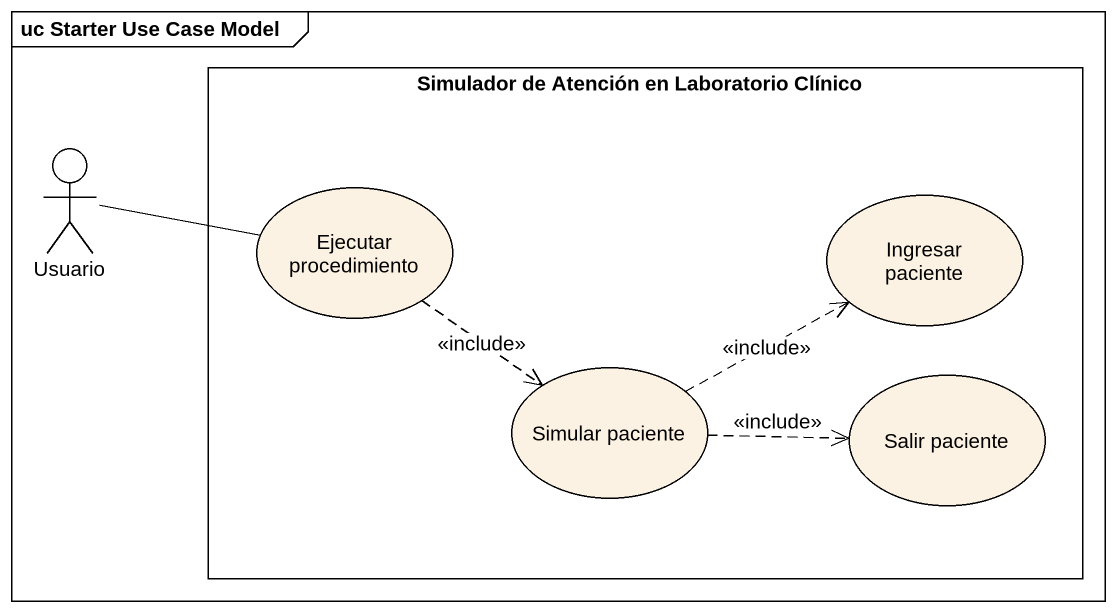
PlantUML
@startuml
mainframe uc Starter Use Case Model
rectangle "Simulador de Atención en Laboratorio Clínico" as Simulador_de_Atención_en {
  usecase "Ejecutar procedimiento" as Ejecutar_procedimiento
  usecase "Ingresar paciente" as Ingresar_paciente
  usecase "Simular paciente" as Simular_paciente
  usecase "Salir paciente" as Salir_paciente
}
actor Usuario
Usuario -right- Ejecutar_procedimiento
Ejecutar_procedimiento ..> Simular_paciente : <<include>>
Simular_paciente .right.> Ingresar_paciente : <<include>>
Simular_paciente .right.> Salir_paciente : <<include>>
@enduml
